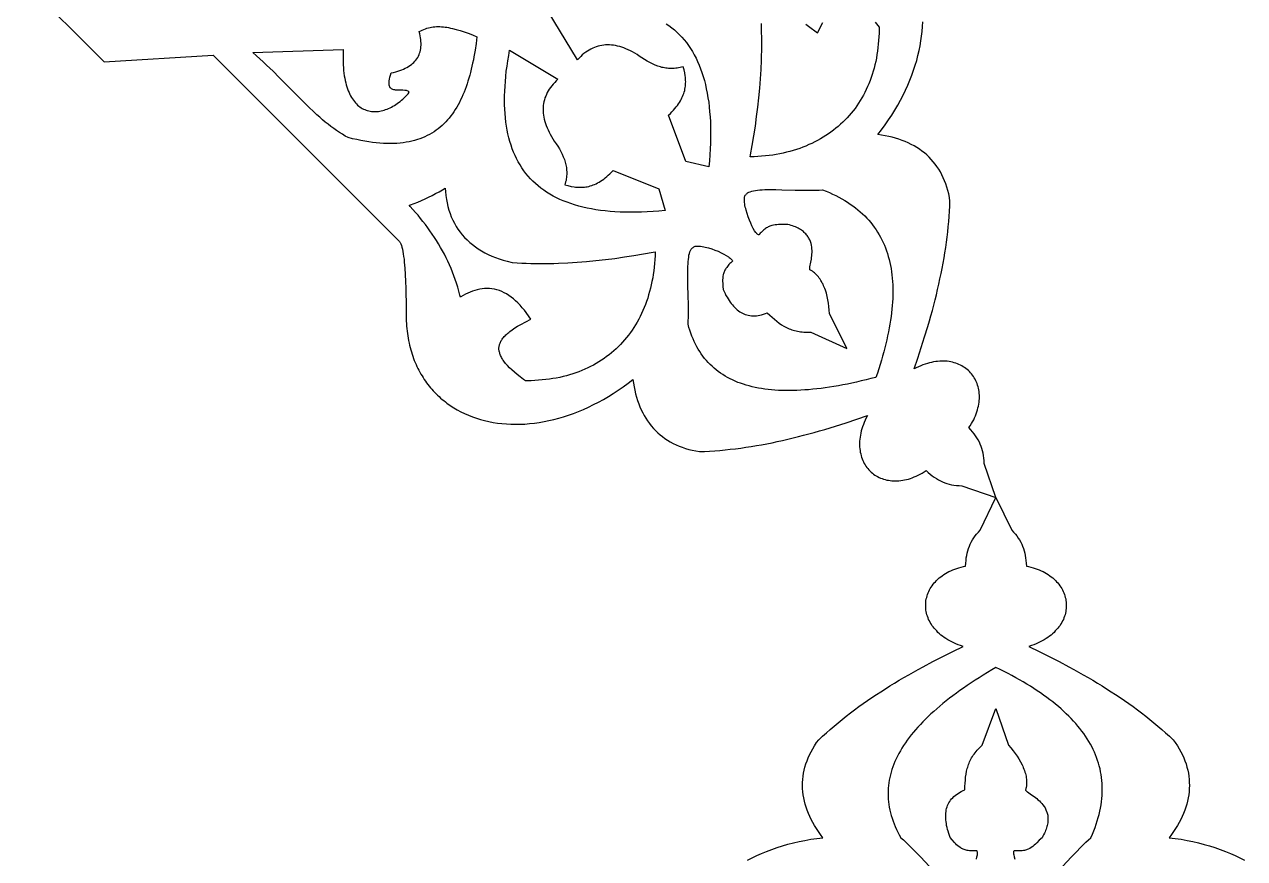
# Model space of a CAD drawing. Extents: x -535 to 1345, y -535 to 535.
# Drawn here: x 163.3 to 287.9, y 71.8 to 157.1 of the extents above; entities that cross this region are included whole.
import ezdxf

# ---------------------------------------------------------------- set-up
doc = ezdxf.new("R2010")
doc.units = 0
doc.layers.add('LAYER_1', color=18, linetype='CONTINUOUS')
doc.layers.add('LAYER_10', color=174, linetype='CONTINUOUS')

msp = doc.modelspace()

# ---------------------------------------------------------------- linework, layer by layer
at = {"layer": 'LAYER_1'}
for points in [[(228.8, 157.15), (229.09, 156.95), (229.38, 156.74), (229.65, 156.51), (229.91, 156.28), (230.17, 156.03), (230.41, 155.77), (230.65, 155.5), (230.87, 155.22), (231.09, 154.92), (231.3, 154.62), (231.49, 154.3), (231.68, 153.98), (231.86, 153.64), (232.02, 153.28), (232.18, 152.92), (232.33, 152.55), (232.46, 152.16), (232.59, 151.76), (232.71, 151.35), (232.82, 150.93), (232.91, 150.5), (233, 150.05), (233.08, 149.59), (233.15, 149.12), (233.21, 148.64), (233.25, 148.15), (233.29, 147.64), (233.32, 147.12), (233.34, 146.59), (233.34, 146.05), (233.34, 145.49), (233.33, 144.93), (233.3, 144.35), (233.27, 143.75), (233.23, 143.15), (233.17, 142.53), (230.82, 143.06), (229.06, 147.82), (229.24, 147.99), (229.4, 148.15), (229.55, 148.32), (229.69, 148.48), (229.82, 148.64), (229.95, 148.8), (230.06, 148.95), (230.16, 149.11), (230.26, 149.26), (230.34, 149.42), (230.42, 149.57), (230.49, 149.72), (230.55, 149.87), (230.61, 150.02), (230.66, 150.17), (230.7, 150.32), (230.73, 150.47), (230.75, 150.62), (230.77, 150.77), (230.79, 150.92), (230.79, 151.06), (230.8, 151.21), (230.79, 151.36), (230.78, 151.52), (230.77, 151.67), (230.75, 151.82), (230.7, 152.13), (230.63, 152.44), (230.54, 152.76), (230.39, 152.72), (230.23, 152.68), (230.08, 152.65), (229.93, 152.62), (229.78, 152.6), (229.63, 152.58), (229.49, 152.58), (229.34, 152.57), (229.2, 152.57), (229.06, 152.58), (228.91, 152.59), (228.77, 152.61), (228.63, 152.63), (228.5, 152.66), (228.36, 152.69), (228.22, 152.73), (228.08, 152.77), (227.95, 152.81), (227.68, 152.92), (227.41, 153.04), (227.14, 153.17), (226.87, 153.32), (226.6, 153.48), (226.33, 153.66), (226.06, 153.84), (225.83, 153.99), (225.6, 154.13), (225.37, 154.26), (225.15, 154.38), (224.92, 154.48), (224.7, 154.58), (224.49, 154.67), (224.27, 154.75), (224.06, 154.81), (223.85, 154.87), (223.64, 154.91), (223.43, 154.95), (223.22, 154.97), (223.02, 154.99), (222.82, 154.99), (222.62, 154.98), (222.43, 154.97), (222.23, 154.94), (222.04, 154.9), (221.85, 154.85), (221.66, 154.8), (221.48, 154.73), (221.3, 154.65), (221.12, 154.56), (220.94, 154.46), (220.76, 154.35), (220.59, 154.23), (220.41, 154.1), (220.24, 153.96), (220.08, 153.8), (219.91, 153.64), (219.75, 153.47), (216.77, 158.41)], [(250.17, 157.32), (250.42, 156.98), (250.56, 156.78), (250.56, 156.59), (250.55, 156.2), (250.54, 155.82), (250.51, 155.44), (250.48, 155.07), (250.44, 154.71), (250.4, 154.35), (250.34, 153.99), (250.28, 153.64), (250.21, 153.29), (250.13, 152.95), (250.05, 152.62), (249.95, 152.29), (249.85, 151.96), (249.75, 151.64), (249.63, 151.33), (249.51, 151.02), (249.38, 150.72), (249.24, 150.42), (249.1, 150.13), (248.95, 149.84), (248.79, 149.56), (248.63, 149.29), (248.46, 149.02), (248.28, 148.76), (248.1, 148.5), (247.91, 148.25), (247.71, 148.01), (247.5, 147.77), (247.29, 147.53), (247.08, 147.31), (246.85, 147.09), (246.62, 146.87), (246.39, 146.66), (246.15, 146.46), (245.9, 146.26), (245.64, 146.07), (245.38, 145.89), (245.12, 145.71), (244.84, 145.54), (244.57, 145.38), (244.28, 145.22), (243.99, 145.07), (243.69, 144.92), (243.39, 144.79), (243.08, 144.65), (242.77, 144.53), (242.45, 144.41), (242.12, 144.3), (241.79, 144.2), (241.45, 144.1), (241.11, 144.02), (240.76, 143.93), (240.41, 143.86), (240.05, 143.79), (239.69, 143.73), (239.32, 143.68), (238.94, 143.64), (238.56, 143.6), (238.18, 143.58), (237.79, 143.56), (237.39, 143.54), (237.38, 143.54), (237.42, 143.74), (237.6, 144.72), (237.76, 145.7), (237.92, 146.68), (238.05, 147.66), (238.17, 148.63), (238.28, 149.59), (238.37, 150.56), (238.45, 151.51), (238.5, 152.47), (238.54, 153.42), (238.56, 153.89), (238.57, 154.37), (238.57, 154.84), (238.57, 155.31), (238.57, 155.78), (238.56, 156.24), (238.55, 156.71), (238.53, 157.18)], [(243.09, 157.12), (243.36, 156.91), (244.26, 156.23), (244.8, 157.27)], [(269.29, 71.03), (270.2, 72), (270.68, 72.5), (271.18, 73), (271.69, 73.5), (271.94, 73.74), (272.2, 73.97), (272.35, 74.32), (272.49, 74.66), (272.62, 75.01), (272.74, 75.35), (272.85, 75.68), (272.95, 76.02), (273.03, 76.35), (273.11, 76.68), (273.18, 77), (273.23, 77.32), (273.28, 77.64), (273.31, 77.96), (273.34, 78.28), (273.35, 78.59), (273.36, 78.9), (273.36, 79.21), (273.34, 79.52), (273.32, 79.82), (273.29, 80.12), (273.24, 80.42), (273.19, 80.71), (273.13, 81.01), (273.05, 81.3), (272.97, 81.58), (272.88, 81.87), (272.78, 82.15), (272.67, 82.44), (272.55, 82.72), (272.42, 82.99), (272.29, 83.27), (272.14, 83.54), (271.98, 83.81), (271.82, 84.08), (271.65, 84.34), (271.46, 84.61), (271.27, 84.87), (271.07, 85.13), (270.86, 85.38), (270.64, 85.64), (270.42, 85.89), (270.18, 86.14), (269.94, 86.39), (269.68, 86.64), (269.42, 86.88), (269.15, 87.12), (268.88, 87.36), (268.59, 87.6), (268.3, 87.84), (267.99, 88.07), (267.68, 88.31), (267.36, 88.54), (267.04, 88.77), (266.7, 88.99), (266.36, 89.22), (266.01, 89.44), (265.65, 89.66), (265.28, 89.88), (264.91, 90.1), (264.52, 90.32), (264.13, 90.53), (263.74, 90.74), (263.33, 90.96), (262.92, 91.16), (262.5, 91.37), (262.06, 91.11), (261.62, 90.85), (261.19, 90.58), (260.78, 90.32), (260.37, 90.06), (259.97, 89.79), (259.57, 89.53), (259.19, 89.26), (258.82, 89), (258.45, 88.74), (258.1, 88.47), (257.75, 88.21), (257.41, 87.94), (257.08, 87.68), (256.76, 87.41), (256.45, 87.14), (256.15, 86.88), (255.85, 86.61), (255.57, 86.34), (255.3, 86.08), (255.03, 85.81), (254.78, 85.54), (254.53, 85.27), (254.29, 85), (254.06, 84.74), (253.84, 84.47), (253.63, 84.2), (253.44, 83.93), (253.24, 83.66), (253.06, 83.39), (252.89, 83.12), (252.73, 82.85), (252.58, 82.58), (252.44, 82.3), (252.3, 82.03), (252.18, 81.76), (252.07, 81.49), (251.96, 81.21), (251.87, 80.94), (251.78, 80.67), (251.71, 80.39), (251.65, 80.12), (251.59, 79.84), (251.55, 79.57), (251.51, 79.29), (251.49, 79.02), (251.47, 78.74), (251.47, 78.46), (251.47, 78.19), (251.49, 77.91), (251.51, 77.63), (251.55, 77.35), (251.6, 77.07), (251.65, 76.79), (251.72, 76.51), (251.79, 76.23), (251.88, 75.95), (251.98, 75.67), (252.09, 75.39), (252.21, 75.11), (252.33, 74.82), (252.47, 74.54), (252.62, 74.26), (252.78, 73.97), (253.04, 73.74), (253.3, 73.5), (253.81, 73), (254.3, 72.5), (254.78, 72), (255.7, 71.03)], [(260.51, 71.76), (260.56, 72.01), (260.58, 72.13), (260.6, 72.23), (260.6, 72.33), (260.61, 72.41), (260.6, 72.48), (260.59, 72.54), (260.57, 72.58), (260.54, 72.61), (260.53, 72.62), (260.51, 72.63), (260.49, 72.63), (260.47, 72.62), (260.32, 72.62), (260.18, 72.61), (260.04, 72.62), (259.91, 72.62), (259.79, 72.63), (259.67, 72.65), (259.56, 72.67), (259.45, 72.7), (259.35, 72.73), (259.25, 72.76), (259.16, 72.8), (259.07, 72.84), (258.98, 72.88), (258.9, 72.93), (258.75, 73.02), (258.61, 73.13), (258.48, 73.25), (258.36, 73.37), (258.25, 73.49), (258.03, 73.75), (257.81, 73.99), (257.74, 74.2), (257.67, 74.41), (257.61, 74.62), (257.55, 74.82), (257.5, 75.02), (257.46, 75.22), (257.43, 75.41), (257.4, 75.6), (257.38, 75.78), (257.37, 75.96), (257.36, 76.14), (257.37, 76.31), (257.38, 76.48), (257.4, 76.64), (257.42, 76.8), (257.46, 76.95), (257.51, 77.11), (257.56, 77.25), (257.62, 77.4), (257.69, 77.54), (257.77, 77.67), (257.87, 77.8), (257.97, 77.93), (258.08, 78.05), (258.2, 78.17), (258.33, 78.28), (258.47, 78.39), (258.62, 78.49), (258.78, 78.6), (258.95, 78.69), (259.13, 78.78), (259.33, 78.87), (259.33, 79.21), (259.35, 79.54), (259.37, 79.85), (259.4, 80.16), (259.44, 80.46), (259.5, 80.75), (259.57, 81.04), (259.61, 81.18), (259.65, 81.32), (259.7, 81.45), (259.75, 81.59), (259.81, 81.73), (259.87, 81.86), (259.94, 81.99), (260.01, 82.12), (260.09, 82.26), (260.18, 82.39), (260.27, 82.52), (260.36, 82.64), (260.47, 82.77), (260.58, 82.9), (260.69, 83.03), (260.82, 83.16), (260.95, 83.29), (261.09, 83.42), (262.5, 87.18), (263.77, 83.41), (264.01, 83.14), (264.24, 82.86), (264.45, 82.58), (264.65, 82.3), (264.84, 82.01), (265.01, 81.71), (265.16, 81.42), (265.23, 81.27), (265.29, 81.13), (265.35, 80.98), (265.41, 80.83), (265.46, 80.68), (265.5, 80.54), (265.54, 80.39), (265.57, 80.25), (265.59, 80.1), (265.61, 79.96), (265.63, 79.81), (265.63, 79.67), (265.63, 79.53), (265.62, 79.39), (265.61, 79.25), (265.58, 79.11), (265.55, 78.98), (265.52, 78.84), (265.54, 78.8), (265.59, 78.75), (265.65, 78.69), (265.73, 78.64), (266.14, 78.35), (266.4, 78.17), (266.53, 78.07), (266.66, 77.96), (266.79, 77.85), (266.93, 77.73), (267.06, 77.6), (267.18, 77.47), (267.3, 77.32), (267.41, 77.17), (267.51, 77.01), (267.59, 76.83), (267.67, 76.65), (267.7, 76.56), (267.73, 76.46), (267.76, 76.36), (267.78, 76.26), (267.79, 76.16), (267.8, 76.05), (267.81, 75.94), (267.81, 75.83), (267.81, 75.72), (267.8, 75.6), (267.79, 75.48), (267.77, 75.36), (267.74, 75.23), (267.71, 75.1), (267.67, 74.97), (267.62, 74.84), (267.57, 74.7), (267.51, 74.56), (267.44, 74.42), (267.37, 74.27), (267.29, 74.12), (267.2, 73.97), (266.92, 73.7), (266.66, 73.44), (266.53, 73.31), (266.39, 73.19), (266.25, 73.08), (266.11, 72.97), (265.95, 72.88), (265.78, 72.8), (265.69, 72.76), (265.6, 72.73), (265.5, 72.7), (265.4, 72.67), (265.3, 72.65), (265.19, 72.63), (265.07, 72.62), (264.95, 72.61), (264.83, 72.61), (264.7, 72.61), (264.56, 72.61), (264.42, 72.62), (264.38, 72.63), (264.36, 72.62), (264.34, 72.61), (264.32, 72.58), (264.3, 72.54), (264.29, 72.48), (264.29, 72.41), (264.29, 72.33), (264.31, 72.23), (264.35, 72.01), (264.41, 71.76)]]:
    msp.add_lwpolyline(points, dxfattribs=at)
for points in [[(196.33, 145.51), (196.03, 145.67), (195.73, 145.85), (195.44, 146.03), (195.14, 146.23), (194.85, 146.43), (194.56, 146.65), (194.27, 146.87), (193.99, 147.1), (193.7, 147.34), (193.42, 147.59), (193.13, 147.85), (192.85, 148.11), (192.28, 148.66), (191.7, 149.22), (189.29, 151.66), (188.65, 152.29), (187.99, 152.93), (187.65, 153.25), (187.31, 153.57), (186.95, 153.88), (186.6, 154.2), (195.83, 154.53), (195.81, 154.19), (195.81, 153.86), (195.81, 153.54), (195.81, 153.24), (195.82, 152.94), (195.84, 152.65), (195.86, 152.37), (195.89, 152.1), (195.93, 151.84), (195.97, 151.59), (196.02, 151.35), (196.07, 151.12), (196.13, 150.9), (196.19, 150.69), (196.26, 150.49), (196.33, 150.29), (196.41, 150.11), (196.49, 149.93), (196.57, 149.77), (196.66, 149.61), (196.76, 149.46), (196.86, 149.32), (196.96, 149.19), (197.06, 149.06), (197.17, 148.95), (197.29, 148.84), (197.4, 148.74), (197.52, 148.65), (197.64, 148.57), (197.76, 148.49), (197.89, 148.43), (198.02, 148.37), (198.15, 148.32), (198.28, 148.27), (198.42, 148.24), (198.56, 148.21), (198.7, 148.19), (198.84, 148.18), (198.98, 148.17), (199.12, 148.17), (199.27, 148.18), (199.41, 148.19), (199.56, 148.22), (199.71, 148.25), (199.86, 148.28), (200, 148.32), (200.15, 148.37), (200.3, 148.43), (200.45, 148.49), (200.6, 148.56), (200.74, 148.63), (200.89, 148.71), (201.04, 148.8), (201.19, 148.89), (201.33, 148.99), (201.47, 149.1), (201.62, 149.21), (201.76, 149.33), (201.9, 149.45), (202.04, 149.58), (202.18, 149.71), (202.31, 149.85), (202.44, 149.99), (202.57, 150.14), (202.51, 150.2), (202.44, 150.25), (202.36, 150.28), (202.28, 150.31), (202.19, 150.33), (202.1, 150.34), (201.9, 150.36), (201.48, 150.36), (201.27, 150.36), (201.17, 150.37), (201.08, 150.38), (200.99, 150.4), (200.9, 150.42), (200.82, 150.45), (200.75, 150.5), (200.68, 150.55), (200.63, 150.61), (200.58, 150.69), (200.54, 150.78), (200.52, 150.88), (200.5, 151.01), (200.5, 151.14), (200.52, 151.3), (200.54, 151.47), (200.59, 151.67), (200.65, 151.89), (200.72, 152.13), (200.96, 152.18), (201.18, 152.23), (201.39, 152.29), (201.6, 152.36), (201.8, 152.43), (201.98, 152.51), (202.16, 152.59), (202.33, 152.68), (202.49, 152.77), (202.64, 152.87), (202.78, 152.98), (202.91, 153.08), (203.03, 153.2), (203.14, 153.32), (203.25, 153.44), (203.34, 153.57), (203.43, 153.7), (203.5, 153.84), (203.57, 153.99), (203.62, 154.14), (203.67, 154.29), (203.71, 154.45), (203.74, 154.62), (203.76, 154.79), (203.77, 154.97), (203.77, 155.15), (203.76, 155.33), (203.74, 155.53), (203.72, 155.72), (203.68, 155.92), (203.63, 156.13), (203.58, 156.34), (203.73, 156.43), (203.89, 156.5), (204.05, 156.57), (204.21, 156.63), (204.37, 156.68), (204.53, 156.73), (204.69, 156.77), (204.85, 156.8), (205.02, 156.82), (205.18, 156.84), (205.35, 156.85), (205.52, 156.85), (205.7, 156.85), (205.87, 156.84), (206.05, 156.83), (206.23, 156.81), (206.41, 156.78), (206.59, 156.75), (206.78, 156.71), (206.97, 156.67), (207.36, 156.57), (207.76, 156.46), (208.17, 156.32), (208.59, 156.17), (209.03, 156), (209.48, 155.81), (209.39, 155.12), (209.29, 154.44), (209.17, 153.77), (209.11, 153.45), (209.04, 153.12), (208.97, 152.81), (208.9, 152.49), (208.82, 152.18), (208.74, 151.88), (208.65, 151.58), (208.56, 151.28), (208.47, 150.99), (208.37, 150.7), (208.27, 150.42), (208.16, 150.15), (208.05, 149.88), (207.93, 149.61), (207.81, 149.36), (207.68, 149.1), (207.55, 148.86), (207.41, 148.62), (207.27, 148.38), (207.12, 148.16), (206.97, 147.94), (206.81, 147.72), (206.64, 147.51), (206.47, 147.31), (206.29, 147.12), (206.11, 146.93), (205.92, 146.75), (205.72, 146.58), (205.52, 146.42), (205.31, 146.26), (205.1, 146.11), (204.87, 145.97), (204.64, 145.84), (204.41, 145.71), (204.16, 145.6), (203.91, 145.49), (203.65, 145.39), (203.39, 145.3), (203.11, 145.22), (202.83, 145.14), (202.54, 145.08), (202.25, 145.03), (201.94, 144.98), (201.63, 144.95), (201.31, 144.92), (200.98, 144.9), (200.64, 144.9), (200.29, 144.9), (199.94, 144.91), (199.57, 144.94), (199.2, 144.97), (198.82, 145.01), (198.43, 145.07), (198.03, 145.14), (197.62, 145.21), (197.2, 145.3), (196.77, 145.4)], [(212.81, 154.45), (217.75, 151.47), (217.58, 151.31), (217.42, 151.14), (217.27, 150.98), (217.13, 150.81), (216.99, 150.64), (216.87, 150.46), (216.76, 150.28), (216.66, 150.11), (216.57, 149.93), (216.5, 149.74), (216.43, 149.56), (216.37, 149.37), (216.32, 149.18), (216.28, 148.99), (216.26, 148.79), (216.24, 148.6), (216.23, 148.4), (216.24, 148.2), (216.25, 148), (216.27, 147.79), (216.31, 147.59), (216.36, 147.38), (216.41, 147.17), (216.48, 146.95), (216.55, 146.74), (216.64, 146.52), (216.74, 146.3), (216.85, 146.08), (216.96, 145.85), (217.09, 145.62), (217.23, 145.4), (217.38, 145.16), (217.57, 144.89), (217.74, 144.62), (217.9, 144.35), (218.05, 144.08), (218.18, 143.82), (218.3, 143.55), (218.41, 143.27), (218.45, 143.14), (218.49, 143), (218.53, 142.86), (218.56, 142.73), (218.59, 142.59), (218.61, 142.45), (218.63, 142.31), (218.64, 142.17), (218.65, 142.02), (218.65, 141.88), (218.65, 141.73), (218.64, 141.59), (218.62, 141.44), (218.6, 141.29), (218.58, 141.14), (218.54, 140.99), (218.5, 140.83), (218.46, 140.68), (218.78, 140.6), (219.09, 140.53), (219.4, 140.47), (219.55, 140.46), (219.71, 140.44), (219.86, 140.43), (220.01, 140.43), (220.16, 140.43), (220.31, 140.44), (220.46, 140.45), (220.61, 140.47), (220.75, 140.49), (220.9, 140.53), (221.05, 140.57), (221.2, 140.61), (221.35, 140.67), (221.5, 140.73), (221.65, 140.8), (221.81, 140.88), (221.96, 140.96), (222.11, 141.06), (222.27, 141.16), (222.43, 141.28), (222.58, 141.4), (222.74, 141.53), (222.9, 141.67), (223.07, 141.82), (223.23, 141.99), (223.4, 142.16), (228.05, 140.26), (228.69, 138.05), (228.07, 138), (227.47, 137.95), (226.88, 137.92), (226.3, 137.9), (225.73, 137.88), (225.17, 137.88), (224.63, 137.89), (224.1, 137.9), (223.58, 137.93), (223.08, 137.97), (222.58, 138.02), (222.1, 138.07), (221.63, 138.14), (221.17, 138.22), (220.73, 138.31), (220.29, 138.41), (219.87, 138.51), (219.46, 138.63), (219.06, 138.76), (218.68, 138.9), (218.3, 139.04), (217.94, 139.2), (217.59, 139.37), (217.25, 139.54), (216.92, 139.73), (216.6, 139.93), (216.3, 140.13), (216, 140.35), (215.72, 140.57), (215.45, 140.81), (215.19, 141.05), (214.95, 141.31), (214.71, 141.57), (214.48, 141.85), (214.27, 142.13), (214.07, 142.42), (213.88, 142.73), (213.7, 143.04), (213.53, 143.36), (213.37, 143.69), (213.22, 144.03), (213.09, 144.38), (212.96, 144.74), (212.85, 145.11), (212.74, 145.49), (212.65, 145.88), (212.57, 146.27), (212.5, 146.68), (212.44, 147.1), (212.39, 147.52), (212.35, 147.96), (212.33, 148.4), (212.31, 148.85), (212.3, 149.32), (212.31, 149.79), (212.32, 150.27), (212.35, 150.76), (212.38, 151.26), (212.43, 151.77), (212.48, 152.29), (212.55, 152.81), (212.63, 153.35), (212.72, 153.89)], [(212.17, 122.75), (212.1, 122.85), (212.04, 122.95), (211.99, 123.05), (211.94, 123.15), (211.89, 123.24), (211.86, 123.33), (211.82, 123.42), (211.8, 123.51), (211.77, 123.59), (211.76, 123.67), (211.74, 123.75), (211.73, 123.83), (211.73, 123.91), (211.73, 123.99), (211.73, 124.06), (211.74, 124.14), (211.75, 124.22), (211.77, 124.29), (211.79, 124.37), (211.81, 124.44), (211.84, 124.52), (211.88, 124.6), (211.91, 124.68), (211.96, 124.76), (212.01, 124.84), (212.06, 124.92), (212.13, 125.01), (212.19, 125.09), (212.27, 125.18), (212.35, 125.26), (212.43, 125.35), (212.52, 125.44), (212.62, 125.52), (212.72, 125.61), (212.83, 125.7), (213.08, 125.88), (213.34, 126.06), (213.63, 126.24), (213.95, 126.42), (214.99, 126.96), (214.32, 127.86), (214.1, 128.13), (213.88, 128.38), (213.66, 128.62), (213.43, 128.84), (213.2, 129.04), (212.97, 129.22), (212.74, 129.38), (212.5, 129.53), (212.26, 129.66), (212.01, 129.77), (211.77, 129.87), (211.52, 129.95), (211.27, 130.01), (211.01, 130.05), (210.76, 130.08), (210.51, 130.08), (210.26, 130.08), (210.01, 130.05), (209.76, 130.01), (209.51, 129.96), (209.27, 129.89), (209.03, 129.81), (208.79, 129.72), (208.55, 129.62), (208.31, 129.5), (208.08, 129.37), (207.85, 129.24), (207.79, 129.2), (207.74, 129.42), (207.63, 129.83), (207.52, 130.22), (207.4, 130.62), (207.27, 131.01), (207.13, 131.39), (206.99, 131.77), (206.84, 132.14), (206.68, 132.51), (206.51, 132.88), (206.33, 133.24), (206.15, 133.59), (205.96, 133.95), (205.76, 134.29), (205.56, 134.64), (205.35, 134.98), (205.13, 135.31), (204.91, 135.65), (204.68, 135.97), (204.45, 136.3), (204.21, 136.62), (203.96, 136.94), (203.71, 137.25), (203.46, 137.57), (203.2, 137.87), (202.93, 138.18), (202.66, 138.48), (202.56, 138.6), (202.69, 138.64), (203.07, 138.78), (203.45, 138.93), (203.81, 139.08), (204.18, 139.25), (204.54, 139.42), (204.9, 139.6), (205.26, 139.79), (205.61, 139.98), (205.95, 140.19), (206.24, 140.36), (206.26, 139.99), (206.3, 139.59), (206.36, 139.2), (206.43, 138.83), (206.51, 138.46), (206.62, 138.1), (206.73, 137.75), (206.86, 137.4), (207.01, 137.07), (207.17, 136.75), (207.35, 136.44), (207.54, 136.14), (207.75, 135.85), (207.98, 135.57), (208.22, 135.3), (208.47, 135.05), (208.74, 134.8), (209.02, 134.57), (209.32, 134.35), (209.62, 134.14), (209.95, 133.94), (210.28, 133.75), (210.63, 133.58), (211, 133.41), (211.37, 133.26), (211.76, 133.12), (212.16, 132.99), (212.58, 132.87), (213.06, 132.74), (213.58, 132.71), (214.05, 132.69), (214.51, 132.67), (214.98, 132.66), (215.45, 132.65), (215.91, 132.65), (216.39, 132.65), (216.86, 132.65), (217.33, 132.66), (217.8, 132.68), (218.75, 132.72), (219.71, 132.78), (220.67, 132.85), (221.63, 132.94), (222.6, 133.05), (223.57, 133.17), (224.54, 133.31), (225.52, 133.46), (226.5, 133.62), (227.48, 133.8), (227.68, 133.84), (227.68, 133.83), (227.67, 133.43), (227.65, 133.04), (227.62, 132.66), (227.58, 132.28), (227.54, 131.9), (227.49, 131.53), (227.43, 131.17), (227.36, 130.81), (227.29, 130.46), (227.21, 130.11), (227.12, 129.77), (227.02, 129.43), (226.92, 129.1), (226.81, 128.77), (226.69, 128.45), (226.57, 128.14), (226.44, 127.83), (226.3, 127.53), (226.15, 127.23), (226, 126.94), (225.85, 126.66), (225.68, 126.38), (225.51, 126.11), (225.33, 125.84), (225.15, 125.58), (224.96, 125.32), (224.76, 125.08), (224.56, 124.83), (224.35, 124.6), (224.14, 124.37), (223.91, 124.14), (223.69, 123.93), (223.45, 123.72), (223.22, 123.51), (222.97, 123.32), (222.72, 123.13), (222.46, 122.94), (222.2, 122.76), (221.93, 122.59), (221.66, 122.43), (221.38, 122.27), (221.09, 122.12), (220.8, 121.98), (220.5, 121.84), (220.2, 121.71), (219.89, 121.59), (219.58, 121.48), (219.26, 121.37), (218.94, 121.27), (218.61, 121.18), (218.27, 121.09), (217.93, 121.01), (217.58, 120.94), (217.23, 120.88), (216.88, 120.83), (216.52, 120.78), (216.15, 120.74), (215.78, 120.71), (215.4, 120.69), (215.02, 120.67), (214.63, 120.67), (214.44, 120.67), (214.24, 120.8), (213.9, 121.05), (213.59, 121.29), (213.3, 121.53), (213.04, 121.77), (212.8, 122), (212.59, 122.22), (212.4, 122.44), (212.24, 122.65)], [(231.05, 126.44), (231.07, 126.79), (231.08, 127.14), (231.09, 127.85), (231.09, 128.55), (231.07, 129.25), (231.03, 130.58), (231.02, 131.21), (231.01, 131.8), (231.02, 132.08), (231.02, 132.35), (231.04, 132.6), (231.05, 132.84), (231.08, 133.07), (231.11, 133.28), (231.14, 133.48), (231.19, 133.66), (231.24, 133.83), (231.3, 133.97), (231.34, 134.04), (231.37, 134.1), (231.41, 134.16), (231.46, 134.21), (231.5, 134.25), (231.55, 134.29), (231.6, 134.33), (231.65, 134.36), (231.71, 134.38), (231.77, 134.4), (231.83, 134.41), (231.9, 134.42), (232.04, 134.42), (232.18, 134.42), (232.33, 134.4), (232.49, 134.38), (232.64, 134.36), (232.8, 134.32), (232.97, 134.28), (233.13, 134.24), (233.46, 134.14), (233.79, 134.02), (234.11, 133.89), (234.41, 133.75), (234.69, 133.61), (234.95, 133.46), (235.17, 133.32), (235.26, 133.26), (235.35, 133.19), (235.42, 133.13), (235.48, 133.07), (235.52, 133.02), (235.56, 132.97), (235.58, 132.93), (235.58, 132.89), (235.57, 132.87), (235.56, 132.85), (235.55, 132.84), (235.53, 132.83), (235.42, 132.73), (235.32, 132.63), (235.22, 132.53), (235.14, 132.43), (235.06, 132.34), (234.99, 132.24), (234.92, 132.15), (234.86, 132.05), (234.81, 131.96), (234.77, 131.87), (234.73, 131.78), (234.69, 131.69), (234.66, 131.6), (234.64, 131.51), (234.6, 131.33), (234.58, 131.15), (234.57, 130.98), (234.57, 130.81), (234.58, 130.64), (234.6, 130.31), (234.62, 129.98), (234.72, 129.78), (234.82, 129.58), (234.92, 129.39), (235.03, 129.21), (235.13, 129.03), (235.24, 128.87), (235.35, 128.71), (235.46, 128.55), (235.58, 128.41), (235.7, 128.28), (235.82, 128.15), (235.94, 128.03), (236.07, 127.92), (236.2, 127.82), (236.33, 127.72), (236.47, 127.64), (236.61, 127.56), (236.75, 127.5), (236.89, 127.44), (237.04, 127.39), (237.2, 127.35), (237.35, 127.32), (237.51, 127.31), (237.68, 127.3), (237.84, 127.3), (238.02, 127.31), (238.19, 127.33), (238.37, 127.37), (238.56, 127.41), (238.75, 127.46), (238.94, 127.53), (239.14, 127.6), (239.39, 127.37), (239.63, 127.15), (239.87, 126.94), (240.11, 126.74), (240.35, 126.56), (240.59, 126.39), (240.84, 126.24), (240.97, 126.17), (241.1, 126.1), (241.23, 126.04), (241.37, 125.98), (241.5, 125.92), (241.64, 125.87), (241.78, 125.83), (241.93, 125.79), (242.08, 125.75), (242.23, 125.72), (242.38, 125.69), (242.54, 125.67), (242.71, 125.65), (242.88, 125.64), (243.05, 125.63), (243.23, 125.62), (243.41, 125.63), (243.6, 125.63), (247.26, 123.97), (245.5, 127.54), (245.47, 127.89), (245.44, 128.25), (245.39, 128.6), (245.33, 128.94), (245.25, 129.28), (245.17, 129.61), (245.07, 129.92), (245.01, 130.08), (244.96, 130.23), (244.89, 130.37), (244.83, 130.52), (244.76, 130.65), (244.69, 130.79), (244.61, 130.92), (244.53, 131.04), (244.44, 131.16), (244.36, 131.28), (244.26, 131.39), (244.17, 131.49), (244.07, 131.59), (243.96, 131.69), (243.85, 131.77), (243.74, 131.86), (243.62, 131.93), (243.5, 132), (243.49, 132.05), (243.48, 132.12), (243.49, 132.2), (243.5, 132.29), (243.59, 132.79), (243.64, 133.1), (243.67, 133.26), (243.69, 133.43), (243.7, 133.6), (243.71, 133.78), (243.71, 133.96), (243.7, 134.15), (243.68, 134.33), (243.65, 134.52), (243.61, 134.7), (243.55, 134.89), (243.47, 135.07), (243.43, 135.16), (243.38, 135.25), (243.33, 135.33), (243.27, 135.42), (243.21, 135.51), (243.14, 135.59), (243.07, 135.67), (242.99, 135.75), (242.91, 135.83), (242.82, 135.91), (242.73, 135.98), (242.62, 136.05), (242.52, 136.12), (242.4, 136.19), (242.28, 136.25), (242.16, 136.32), (242.02, 136.38), (241.88, 136.43), (241.73, 136.49), (241.58, 136.54), (241.41, 136.59), (241.24, 136.63), (240.86, 136.63), (240.48, 136.63), (240.3, 136.62), (240.12, 136.61), (239.94, 136.59), (239.77, 136.56), (239.59, 136.52), (239.41, 136.46), (239.32, 136.42), (239.23, 136.38), (239.15, 136.33), (239.06, 136.28), (238.97, 136.22), (238.88, 136.15), (238.79, 136.08), (238.69, 136), (238.6, 135.92), (238.51, 135.83), (238.42, 135.73), (238.32, 135.62), (238.3, 135.59), (238.28, 135.58), (238.26, 135.57), (238.23, 135.58), (238.18, 135.6), (238.13, 135.63), (238.08, 135.68), (238.03, 135.74), (237.97, 135.82), (237.84, 136), (237.71, 136.23), (237.57, 136.49), (237.44, 136.77), (237.31, 137.08), (237.18, 137.41), (237.07, 137.74), (236.97, 138.08), (236.93, 138.25), (236.89, 138.41), (236.86, 138.57), (236.84, 138.73), (236.82, 138.89), (236.8, 139.04), (236.8, 139.19), (236.8, 139.32), (236.81, 139.39), (236.82, 139.45), (236.84, 139.51), (236.86, 139.57), (236.89, 139.62), (236.93, 139.67), (236.97, 139.72), (237.02, 139.77), (237.07, 139.81), (237.12, 139.85), (237.18, 139.89), (237.25, 139.92), (237.39, 139.98), (237.56, 140.03), (237.74, 140.08), (237.94, 140.12), (238.15, 140.15), (238.38, 140.17), (238.62, 140.19), (238.88, 140.2), (239.14, 140.21), (239.42, 140.21), (240.01, 140.2), (240.64, 140.19), (241.97, 140.15), (242.67, 140.14), (243.37, 140.13), (244.08, 140.14), (244.43, 140.15), (244.78, 140.17), (245.14, 140.03), (245.48, 139.89), (245.81, 139.74), (246.13, 139.58), (246.45, 139.42), (246.75, 139.25), (247.05, 139.08), (247.33, 138.9), (247.61, 138.72), (247.88, 138.53), (248.14, 138.33), (248.39, 138.13), (248.63, 137.93), (248.86, 137.72), (249.09, 137.5), (249.3, 137.28), (249.51, 137.06), (249.71, 136.83), (249.89, 136.59), (250.07, 136.35), (250.25, 136.1), (250.41, 135.85), (250.56, 135.59), (250.71, 135.33), (250.85, 135.07), (250.98, 134.79), (251.1, 134.52), (251.21, 134.24), (251.32, 133.95), (251.41, 133.66), (251.5, 133.36), (251.58, 133.06), (251.66, 132.75), (251.72, 132.44), (251.78, 132.13), (251.83, 131.81), (251.87, 131.48), (251.9, 131.15), (251.93, 130.82), (251.95, 130.48), (251.96, 130.14), (251.96, 129.79), (251.96, 129.43), (251.95, 129.08), (251.93, 128.71), (251.9, 128.35), (251.87, 127.98), (251.83, 127.6), (251.78, 127.22), (251.72, 126.84), (251.66, 126.45), (251.59, 126.06), (251.51, 125.66), (251.43, 125.26), (251.34, 124.85), (251.24, 124.44), (251.14, 124.02), (251.03, 123.61), (250.91, 123.18), (250.79, 122.76), (250.66, 122.32), (250.52, 121.89), (250.38, 121.45), (250.23, 121.01), (249.73, 120.88), (249.23, 120.75), (248.74, 120.64), (248.26, 120.53), (247.79, 120.43), (247.32, 120.33), (246.85, 120.24), (246.4, 120.16), (245.94, 120.08), (245.5, 120.01), (245.06, 119.94), (244.63, 119.88), (244.2, 119.83), (243.78, 119.79), (243.36, 119.75), (242.96, 119.72), (242.55, 119.69), (242.16, 119.67), (241.77, 119.66), (241.39, 119.66), (241.01, 119.66), (240.64, 119.67), (240.28, 119.68), (239.92, 119.7), (239.57, 119.73), (239.22, 119.77), (238.88, 119.81), (238.55, 119.86), (238.23, 119.92), (237.91, 119.98), (237.6, 120.05), (237.29, 120.13), (236.99, 120.21), (236.7, 120.3), (236.41, 120.4), (236.13, 120.5), (235.86, 120.62), (235.59, 120.74), (235.33, 120.86), (235.08, 121), (234.83, 121.14), (234.59, 121.29), (234.36, 121.44), (234.13, 121.61), (233.91, 121.78), (233.7, 121.95), (233.5, 122.14), (233.3, 122.33), (233.1, 122.53), (232.92, 122.74), (232.74, 122.95), (232.57, 123.18), (232.4, 123.41), (232.25, 123.64), (232.09, 123.89), (231.95, 124.14), (231.81, 124.4), (231.68, 124.67), (231.56, 124.94), (231.44, 125.23), (231.34, 125.52), (231.23, 125.82), (231.14, 126.12)]]:
    msp.add_lwpolyline(points, close=True, dxfattribs=at)
at = {"layer": 'LAYER_10'}
for points in [[(163.25, 161.38), (171.39, 153.24), (182.53, 153.94), (201.53, 134.94), (201.53, 134.93), (201.57, 134.89), (201.6, 134.84), (201.64, 134.79), (201.7, 134.66), (201.76, 134.5), (201.81, 134.31), (201.86, 134.11), (201.91, 133.88), (201.95, 133.63), (201.99, 133.37), (202.03, 133.09), (202.06, 132.79), (202.12, 132.17), (202.16, 131.51), (202.19, 130.82), (202.22, 130.13), (202.23, 129.45), (202.24, 128.78), (202.24, 128.15), (202.24, 127.56), (202.24, 127.29), (202.25, 127.03), (202.26, 126.76), (202.27, 126.5), (202.29, 126.24), (202.31, 125.99), (202.34, 125.74), (202.37, 125.49), (202.41, 125.24), (202.45, 125), (202.5, 124.76), (202.54, 124.52), (202.6, 124.29), (202.66, 124.06), (202.72, 123.83), (202.78, 123.61), (202.85, 123.39), (202.93, 123.17), (203, 122.95), (203.08, 122.74), (203.17, 122.53), (203.26, 122.33), (203.35, 122.12), (203.45, 121.93), (203.55, 121.73), (203.65, 121.54), (203.76, 121.35), (203.87, 121.16), (203.98, 120.98), (204.1, 120.8), (204.22, 120.62), (204.34, 120.45), (204.47, 120.28), (204.6, 120.11), (204.74, 119.95), (204.87, 119.79), (205.02, 119.63), (205.16, 119.48), (205.31, 119.33), (205.46, 119.18), (205.61, 119.04), (205.76, 118.9), (205.92, 118.76), (206.08, 118.63), (206.25, 118.5), (206.41, 118.37), (206.76, 118.13), (207.11, 117.91), (207.47, 117.69), (207.84, 117.49), (208.22, 117.31), (208.62, 117.13), (209.01, 116.98), (209.42, 116.83), (209.84, 116.71), (210.26, 116.59), (210.69, 116.49), (211.13, 116.41), (211.58, 116.34), (212.03, 116.29), (212.49, 116.25), (212.95, 116.22), (213.42, 116.21), (213.9, 116.22), (214.37, 116.24), (214.86, 116.28), (215.35, 116.33), (215.84, 116.4), (216.33, 116.49), (216.83, 116.59), (217.33, 116.7), (217.83, 116.83), (218.33, 116.98), (218.84, 117.15), (219.35, 117.33), (219.86, 117.52), (220.36, 117.74), (220.87, 117.97), (221.38, 118.22), (221.89, 118.48), (222.4, 118.76), (222.91, 119.06), (223.41, 119.37), (223.92, 119.7), (224.42, 120.05), (224.92, 120.42), (225.41, 120.8), (225.47, 120.42), (225.53, 120.05), (225.6, 119.69), (225.69, 119.33), (225.78, 118.99), (225.89, 118.65), (226, 118.32), (226.13, 118), (226.26, 117.7), (226.41, 117.4), (226.56, 117.11), (226.73, 116.83), (226.91, 116.56), (227.09, 116.29), (227.29, 116.04), (227.5, 115.8), (227.71, 115.57), (227.94, 115.35), (228.18, 115.14), (228.43, 114.95), (228.68, 114.76), (228.95, 114.58), (229.23, 114.41), (229.52, 114.26), (229.82, 114.11), (230.13, 113.98), (230.45, 113.86), (230.78, 113.75), (231.12, 113.65), (231.47, 113.56), (231.83, 113.49), (232.2, 113.43), (232.72, 113.45), (233.25, 113.47), (233.78, 113.51), (234.3, 113.55), (234.83, 113.6), (235.36, 113.66), (235.89, 113.72), (236.42, 113.79), (236.95, 113.86), (237.48, 113.94), (238.02, 114.03), (238.55, 114.13), (239.09, 114.23), (239.62, 114.33), (240.16, 114.45), (240.69, 114.56), (241.23, 114.69), (241.77, 114.82), (242.31, 114.95), (242.85, 115.09), (243.38, 115.23), (243.93, 115.38), (244.47, 115.53), (245.01, 115.69), (246.09, 116.02), (247.18, 116.37), (248.27, 116.73), (249.36, 117.11), (249.24, 116.87), (249.13, 116.64), (249.03, 116.41), (248.95, 116.19), (248.87, 115.97), (248.8, 115.75), (248.74, 115.53), (248.69, 115.31), (248.65, 115.1), (248.61, 114.89), (248.59, 114.69), (248.57, 114.49), (248.56, 114.29), (248.56, 114.09), (248.57, 113.9), (248.59, 113.71), (248.61, 113.53), (248.64, 113.35), (248.68, 113.18), (248.72, 113), (248.77, 112.84), (248.83, 112.68), (248.89, 112.52), (248.96, 112.37), (249.04, 112.22), (249.13, 112.07), (249.22, 111.94), (249.31, 111.8), (249.41, 111.68), (249.52, 111.56), (249.63, 111.44), (249.75, 111.33), (249.87, 111.22), (250, 111.13), (250.13, 111.03), (250.27, 110.95), (250.41, 110.87), (250.56, 110.79), (250.71, 110.72), (250.86, 110.66), (251.02, 110.61), (251.18, 110.56), (251.34, 110.52), (251.51, 110.49), (251.69, 110.46), (251.86, 110.44), (252.04, 110.43), (252.22, 110.43), (252.4, 110.43), (252.59, 110.44), (252.78, 110.46), (252.97, 110.49), (253.16, 110.53), (253.35, 110.57), (253.55, 110.62), (253.75, 110.68), (253.94, 110.75), (254.14, 110.83), (254.35, 110.92), (254.55, 111.01), (254.75, 111.12), (254.96, 111.23), (255.16, 111.36), (255.36, 111.49), (255.58, 111.3), (255.78, 111.12), (255.99, 110.96), (256.2, 110.81), (256.41, 110.67), (256.62, 110.54), (256.83, 110.43), (257.05, 110.33), (257.27, 110.24), (257.49, 110.16), (257.73, 110.1), (257.96, 110.04), (258.21, 110), (258.47, 109.97), (258.73, 109.95), (259.01, 109.94), (262.5, 108.73), (261.29, 112.22), (261.28, 112.5), (261.26, 112.76), (261.23, 113.02), (261.19, 113.27), (261.13, 113.51), (261.07, 113.74), (260.99, 113.96), (260.9, 114.18), (260.8, 114.4), (260.69, 114.61), (260.56, 114.82), (260.42, 115.03), (260.27, 115.24), (260.11, 115.45), (259.93, 115.66), (259.74, 115.87), (259.87, 116.07), (260, 116.28), (260.11, 116.48), (260.22, 116.68), (260.31, 116.88), (260.4, 117.09), (260.48, 117.29), (260.55, 117.49), (260.61, 117.68), (260.66, 117.88), (260.7, 118.07), (260.74, 118.27), (260.77, 118.46), (260.79, 118.64), (260.8, 118.83), (260.8, 119.01), (260.8, 119.19), (260.79, 119.37), (260.77, 119.55), (260.74, 119.72), (260.71, 119.89), (260.67, 120.05), (260.62, 120.21), (260.57, 120.37), (260.51, 120.53), (260.44, 120.67), (260.37, 120.82), (260.28, 120.96), (260.2, 121.1), (260.11, 121.23), (260.01, 121.36), (259.9, 121.48), (259.79, 121.6), (259.68, 121.71), (259.55, 121.82), (259.43, 121.92), (259.29, 122.02), (259.16, 122.1), (259.01, 122.19), (258.87, 122.27), (258.71, 122.34), (258.56, 122.4), (258.39, 122.46), (258.23, 122.51), (258.06, 122.56), (257.88, 122.59), (257.7, 122.62), (257.52, 122.65), (257.33, 122.66), (257.14, 122.67), (256.94, 122.67), (256.75, 122.66), (256.54, 122.64), (256.34, 122.62), (256.13, 122.58), (255.92, 122.54), (255.7, 122.49), (255.49, 122.43), (255.27, 122.36), (255.04, 122.28), (254.82, 122.2), (254.59, 122.1), (254.36, 121.99), (254.13, 121.88), (254.5, 122.97), (254.86, 124.05), (255.21, 125.14), (255.54, 126.22), (255.7, 126.77), (255.85, 127.31), (256, 127.85), (256.14, 128.39), (256.28, 128.92), (256.42, 129.46), (256.54, 130), (256.67, 130.54), (256.78, 131.07), (256.9, 131.61), (257, 132.15), (257.1, 132.68), (257.2, 133.21), (257.29, 133.75), (257.37, 134.28), (257.44, 134.81), (257.51, 135.34), (257.58, 135.87), (257.63, 136.4), (257.68, 136.93), (257.72, 137.46), (257.76, 137.98), (257.78, 138.51), (257.8, 139.03), (257.74, 139.4), (257.67, 139.76), (257.58, 140.11), (257.48, 140.45), (257.37, 140.78), (257.25, 141.1), (257.12, 141.41), (256.97, 141.71), (256.82, 142), (256.65, 142.28), (256.47, 142.55), (256.29, 142.81), (256.09, 143.05), (255.88, 143.29), (255.66, 143.52), (255.43, 143.74), (255.19, 143.94), (254.94, 144.14), (254.68, 144.33), (254.41, 144.5), (254.13, 144.67), (253.84, 144.82), (253.54, 144.97), (253.23, 145.1), (252.91, 145.23), (252.58, 145.34), (252.25, 145.45), (251.9, 145.54), (251.55, 145.63), (251.18, 145.7), (250.81, 145.76), (250.43, 145.82), (250.81, 146.31), (251.18, 146.81), (251.53, 147.32), (251.86, 147.82), (252.17, 148.32), (252.47, 148.83), (252.75, 149.34), (253.02, 149.85), (253.26, 150.36), (253.49, 150.87), (253.71, 151.38), (253.9, 151.88), (254.08, 152.39), (254.25, 152.9), (254.4, 153.4), (254.53, 153.9), (254.65, 154.4), (254.75, 154.9), (254.83, 155.39), (254.9, 155.89), (254.95, 156.37), (254.99, 156.86), (255.01, 157.34)], [(237.1, 71.67), (237.58, 71.91), (238.07, 72.14), (238.56, 72.36), (239.07, 72.57), (239.6, 72.77), (240.13, 72.95), (240.68, 73.12), (241.24, 73.29), (241.8, 73.43), (242.38, 73.57), (242.97, 73.69), (243.58, 73.8), (244.19, 73.89), (244.81, 73.97), (244.58, 74.28), (244.36, 74.59), (244.16, 74.9), (243.97, 75.21), (243.79, 75.52), (243.62, 75.83), (243.47, 76.14), (243.34, 76.45), (243.21, 76.77), (243.11, 77.08), (243.01, 77.4), (242.93, 77.71), (242.86, 78.03), (242.81, 78.35), (242.77, 78.66), (242.75, 78.98), (242.74, 79.29), (242.75, 79.61), (242.76, 79.93), (242.8, 80.24), (242.85, 80.56), (242.91, 80.87), (242.99, 81.19), (243.09, 81.5), (243.2, 81.82), (243.32, 82.13), (243.46, 82.44), (243.62, 82.75), (243.79, 83.06), (243.97, 83.37), (244.18, 83.68), (244.39, 83.98), (244.78, 84.34), (245.17, 84.69), (245.57, 85.04), (245.97, 85.38), (246.38, 85.72), (246.79, 86.06), (247.21, 86.39), (247.63, 86.72), (248.06, 87.04), (248.5, 87.36), (248.94, 87.67), (249.38, 87.98), (249.83, 88.29), (250.28, 88.59), (250.74, 88.89), (251.2, 89.19), (251.67, 89.48), (252.14, 89.77), (252.62, 90.06), (253.1, 90.34), (253.58, 90.62), (254.07, 90.89), (254.56, 91.17), (255.05, 91.44), (256.05, 91.97), (257.06, 92.5), (258.09, 93.01), (259.13, 93.52), (258.88, 93.6), (258.64, 93.68), (258.41, 93.78), (258.19, 93.87), (257.98, 93.98), (257.77, 94.08), (257.58, 94.2), (257.39, 94.31), (257.21, 94.43), (257.04, 94.55), (256.87, 94.68), (256.72, 94.81), (256.57, 94.95), (256.44, 95.09), (256.31, 95.23), (256.18, 95.37), (256.07, 95.51), (255.96, 95.66), (255.87, 95.81), (255.78, 95.97), (255.7, 96.12), (255.62, 96.28), (255.56, 96.43), (255.5, 96.59), (255.45, 96.75), (255.41, 96.91), (255.37, 97.07), (255.35, 97.23), (255.33, 97.39), (255.32, 97.56), (255.32, 97.72), (255.32, 97.88), (255.33, 98.04), (255.35, 98.2), (255.38, 98.36), (255.42, 98.52), (255.46, 98.67), (255.51, 98.83), (255.57, 98.98), (255.64, 99.13), (255.71, 99.28), (255.79, 99.43), (255.88, 99.58), (255.97, 99.72), (256.08, 99.86), (256.19, 100), (256.31, 100.13), (256.43, 100.26), (256.56, 100.39), (256.7, 100.51), (256.85, 100.63), (257, 100.74), (257.16, 100.86), (257.33, 100.96), (257.51, 101.06), (257.69, 101.16), (257.88, 101.25), (258.08, 101.34), (258.28, 101.42), (258.49, 101.49), (258.71, 101.56), (258.93, 101.63), (259.17, 101.68), (259.4, 101.73), (259.42, 102.02), (259.44, 102.29), (259.47, 102.55), (259.51, 102.81), (259.56, 103.05), (259.62, 103.29), (259.69, 103.52), (259.78, 103.75), (259.87, 103.96), (259.97, 104.18), (260.09, 104.39), (260.22, 104.6), (260.37, 104.8), (260.52, 105), (260.7, 105.2), (260.89, 105.41), (262.5, 108.73), (264.11, 105.41), (264.3, 105.2), (264.48, 105), (264.63, 104.8), (264.78, 104.59), (264.91, 104.39), (265.03, 104.18), (265.13, 103.96), (265.22, 103.75), (265.31, 103.52), (265.38, 103.29), (265.44, 103.05), (265.49, 102.81), (265.53, 102.55), (265.56, 102.29), (265.58, 102.02), (265.6, 101.73), (265.83, 101.68), (266.07, 101.63), (266.29, 101.56), (266.51, 101.49), (266.72, 101.42), (266.92, 101.34), (267.12, 101.25), (267.31, 101.16), (267.49, 101.06), (267.67, 100.96), (267.84, 100.86), (268, 100.74), (268.15, 100.63), (268.3, 100.51), (268.44, 100.39), (268.57, 100.26), (268.69, 100.13), (268.81, 100), (268.92, 99.86), (269.03, 99.72), (269.12, 99.58), (269.21, 99.43), (269.29, 99.28), (269.36, 99.13), (269.43, 98.98), (269.49, 98.83), (269.54, 98.67), (269.58, 98.52), (269.62, 98.36), (269.65, 98.2), (269.67, 98.04), (269.68, 97.88), (269.68, 97.72), (269.68, 97.56), (269.67, 97.39), (269.65, 97.23), (269.63, 97.07), (269.59, 96.91), (269.55, 96.75), (269.5, 96.59), (269.44, 96.43), (269.38, 96.27), (269.3, 96.12), (269.22, 95.97), (269.13, 95.81), (269.04, 95.66), (268.93, 95.51), (268.82, 95.37), (268.69, 95.23), (268.56, 95.09), (268.43, 94.95), (268.28, 94.81), (268.13, 94.68), (267.96, 94.55), (267.79, 94.43), (267.61, 94.31), (267.42, 94.2), (267.23, 94.08), (267.02, 93.98), (266.81, 93.87), (266.59, 93.78), (266.36, 93.68), (266.12, 93.6), (265.87, 93.51), (266.91, 93.01), (267.94, 92.5), (268.95, 91.97), (269.95, 91.44), (270.44, 91.17), (270.93, 90.89), (271.42, 90.62), (271.9, 90.34), (272.38, 90.05), (272.86, 89.77), (273.33, 89.48), (273.8, 89.19), (274.26, 88.89), (274.72, 88.59), (275.17, 88.29), (275.62, 87.98), (276.06, 87.67), (276.5, 87.36), (276.94, 87.04), (277.37, 86.72), (277.79, 86.39), (278.21, 86.06), (278.62, 85.72), (279.03, 85.38), (279.43, 85.04), (279.83, 84.69), (280.22, 84.34), (280.61, 83.98), (280.82, 83.68), (281.03, 83.37), (281.21, 83.06), (281.38, 82.75), (281.54, 82.44), (281.68, 82.13), (281.8, 81.81), (281.91, 81.5), (282.01, 81.19), (282.09, 80.87), (282.15, 80.56), (282.2, 80.24), (282.24, 79.93), (282.25, 79.61), (282.26, 79.29), (282.25, 78.98), (282.23, 78.66), (282.19, 78.35), (282.14, 78.03), (282.07, 77.71), (281.99, 77.4), (281.89, 77.08), (281.79, 76.77), (281.66, 76.45), (281.53, 76.14), (281.38, 75.83), (281.21, 75.52), (281.03, 75.21), (280.84, 74.9), (280.64, 74.59), (280.42, 74.28), (280.19, 73.97), (280.81, 73.89), (281.42, 73.8), (282.03, 73.69), (282.62, 73.57), (283.2, 73.43), (283.76, 73.28), (284.32, 73.12), (284.87, 72.95), (285.4, 72.77), (285.93, 72.57), (286.44, 72.36), (286.93, 72.14), (287.42, 71.91), (287.9, 71.67)]]:
    msp.add_lwpolyline(points, dxfattribs=at)

doc.saveas('drawing.dxf')
